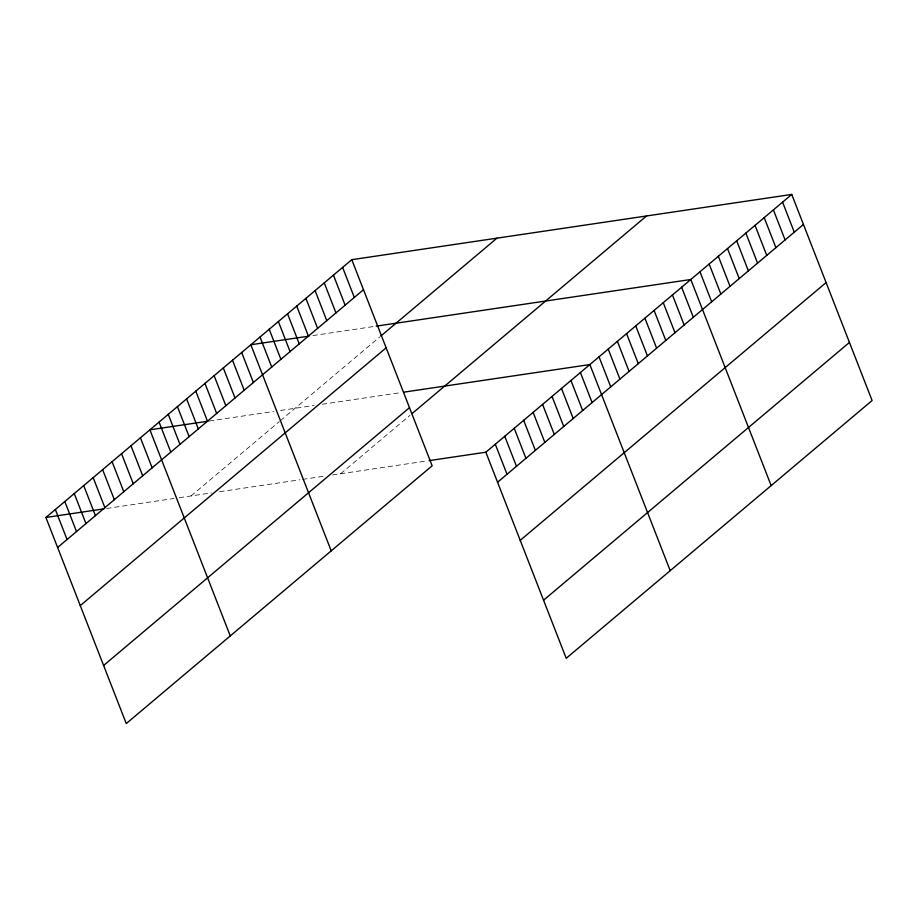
<?xml version="1.0" encoding="UTF-8"?>
<svg xmlns="http://www.w3.org/2000/svg" width="918" height="918" viewBox="0 0 918 918"><rect width="100%" height="100%" fill="white"/><g stroke="black" fill="none" stroke-linecap="round" stroke-linejoin="round"><path stroke-width="0.69" stroke-dasharray="4.59 3.44" d="M191.082 495.938L279.324 421.569M280.38 420.685L379.719 336.963M340.67 473.745L410.002 415.315M312.877 335.552L374.911 326.349M209.293 421.018L273.966 411.425M280.564 410.438L314.128 405.469M322.287 404.253L401.155 392.56M106.614 508.469L173.927 498.474M179.205 497.694L211.484 492.909M219.643 491.704L299.876 479.793M302.596 479.391L325.718 475.96M332.511 474.962L427.777 460.825"/><path stroke-width="1.38" d="M351.789 259.691L432.149 465.793L126.259 723.568L45.9 517.465L351.789 259.691L791.741 194.432L872.1 400.535L566.211 658.309L485.851 452.207L791.741 194.432M57.605 547.495L363.494 289.709M380.74 336.103L496.971 238.152M80.256 605.605L386.145 347.819M103.596 665.47L409.485 407.684M412.102 413.548L646.559 215.959M497.567 482.237L803.457 224.451M520.219 540.346L826.108 282.56M543.559 600.211L849.448 342.425M308.918 336.137L250.843 344.755L331.203 550.857M376.231 326.154L690.806 279.497L771.154 485.599M207.973 421.213L149.898 429.819L230.257 635.922M403.874 392.147L589.861 364.561L670.209 570.663M45.9 517.465L103.975 508.859M429.096 460.629L485.851 452.207M782.572 202.167L794.277 232.185M773.392 209.901L785.097 239.919M764.212 217.623L775.917 247.653M755.032 225.358L766.748 255.388M745.864 233.092L757.568 263.122M736.684 240.826L748.388 270.856M727.504 248.56L739.22 278.59M718.335 256.294L730.039 286.324M709.155 264.028L720.86 294.058M699.975 271.762L711.68 301.793M681.626 287.231L693.331 317.261M672.446 294.965L684.151 324.995M663.266 302.699L674.982 332.729M654.098 310.433L665.802 340.463M644.918 318.167L656.622 348.186M635.738 325.901L647.442 355.92M626.569 333.636L638.274 363.654M617.389 341.37L629.094 371.388M608.209 349.104L619.914 379.123M599.029 356.827L610.745 386.857M580.405 372.536L592.11 402.554M570.95 380.5L582.655 410.53M561.495 388.475L573.199 418.493M552.039 396.438L563.744 426.468M542.584 404.402L554.288 434.432M533.129 412.377L544.833 442.396M523.673 420.341L535.378 450.371M514.218 428.304L525.922 458.334M504.762 436.279L516.478 466.298M495.307 444.243L507.023 474.273M342.609 267.413L354.314 297.443M333.429 275.148L345.145 305.178M324.261 282.882L335.965 312.912M315.081 290.616L326.785 320.646M305.901 298.35L317.617 328.38M296.732 306.084L308.437 336.114M287.552 313.818L299.257 343.848M278.372 321.552L290.077 351.583M269.203 329.287L280.908 359.317M260.024 337.021L271.728 367.051M241.663 352.489L253.379 382.519M232.495 360.223L244.199 390.253M223.315 367.957L235.019 397.976M214.135 375.691L225.839 405.71M204.966 383.426L216.671 413.444M195.786 391.16L207.491 421.178M186.606 398.894L198.311 428.913M177.426 406.617L189.142 436.647M168.258 414.351L179.962 444.381M159.078 422.085L170.782 452.115M140.443 437.794L152.158 467.813M130.987 445.758L142.703 475.788M121.543 453.721L133.248 483.752M112.088 461.697L123.792 491.715M102.632 469.66L114.337 499.69M93.177 477.635L104.882 507.654M83.722 485.599L95.426 515.629M74.266 493.563L85.971 523.593M64.811 501.538L76.515 531.556M55.355 509.501L67.06 539.532"/></g></svg>
